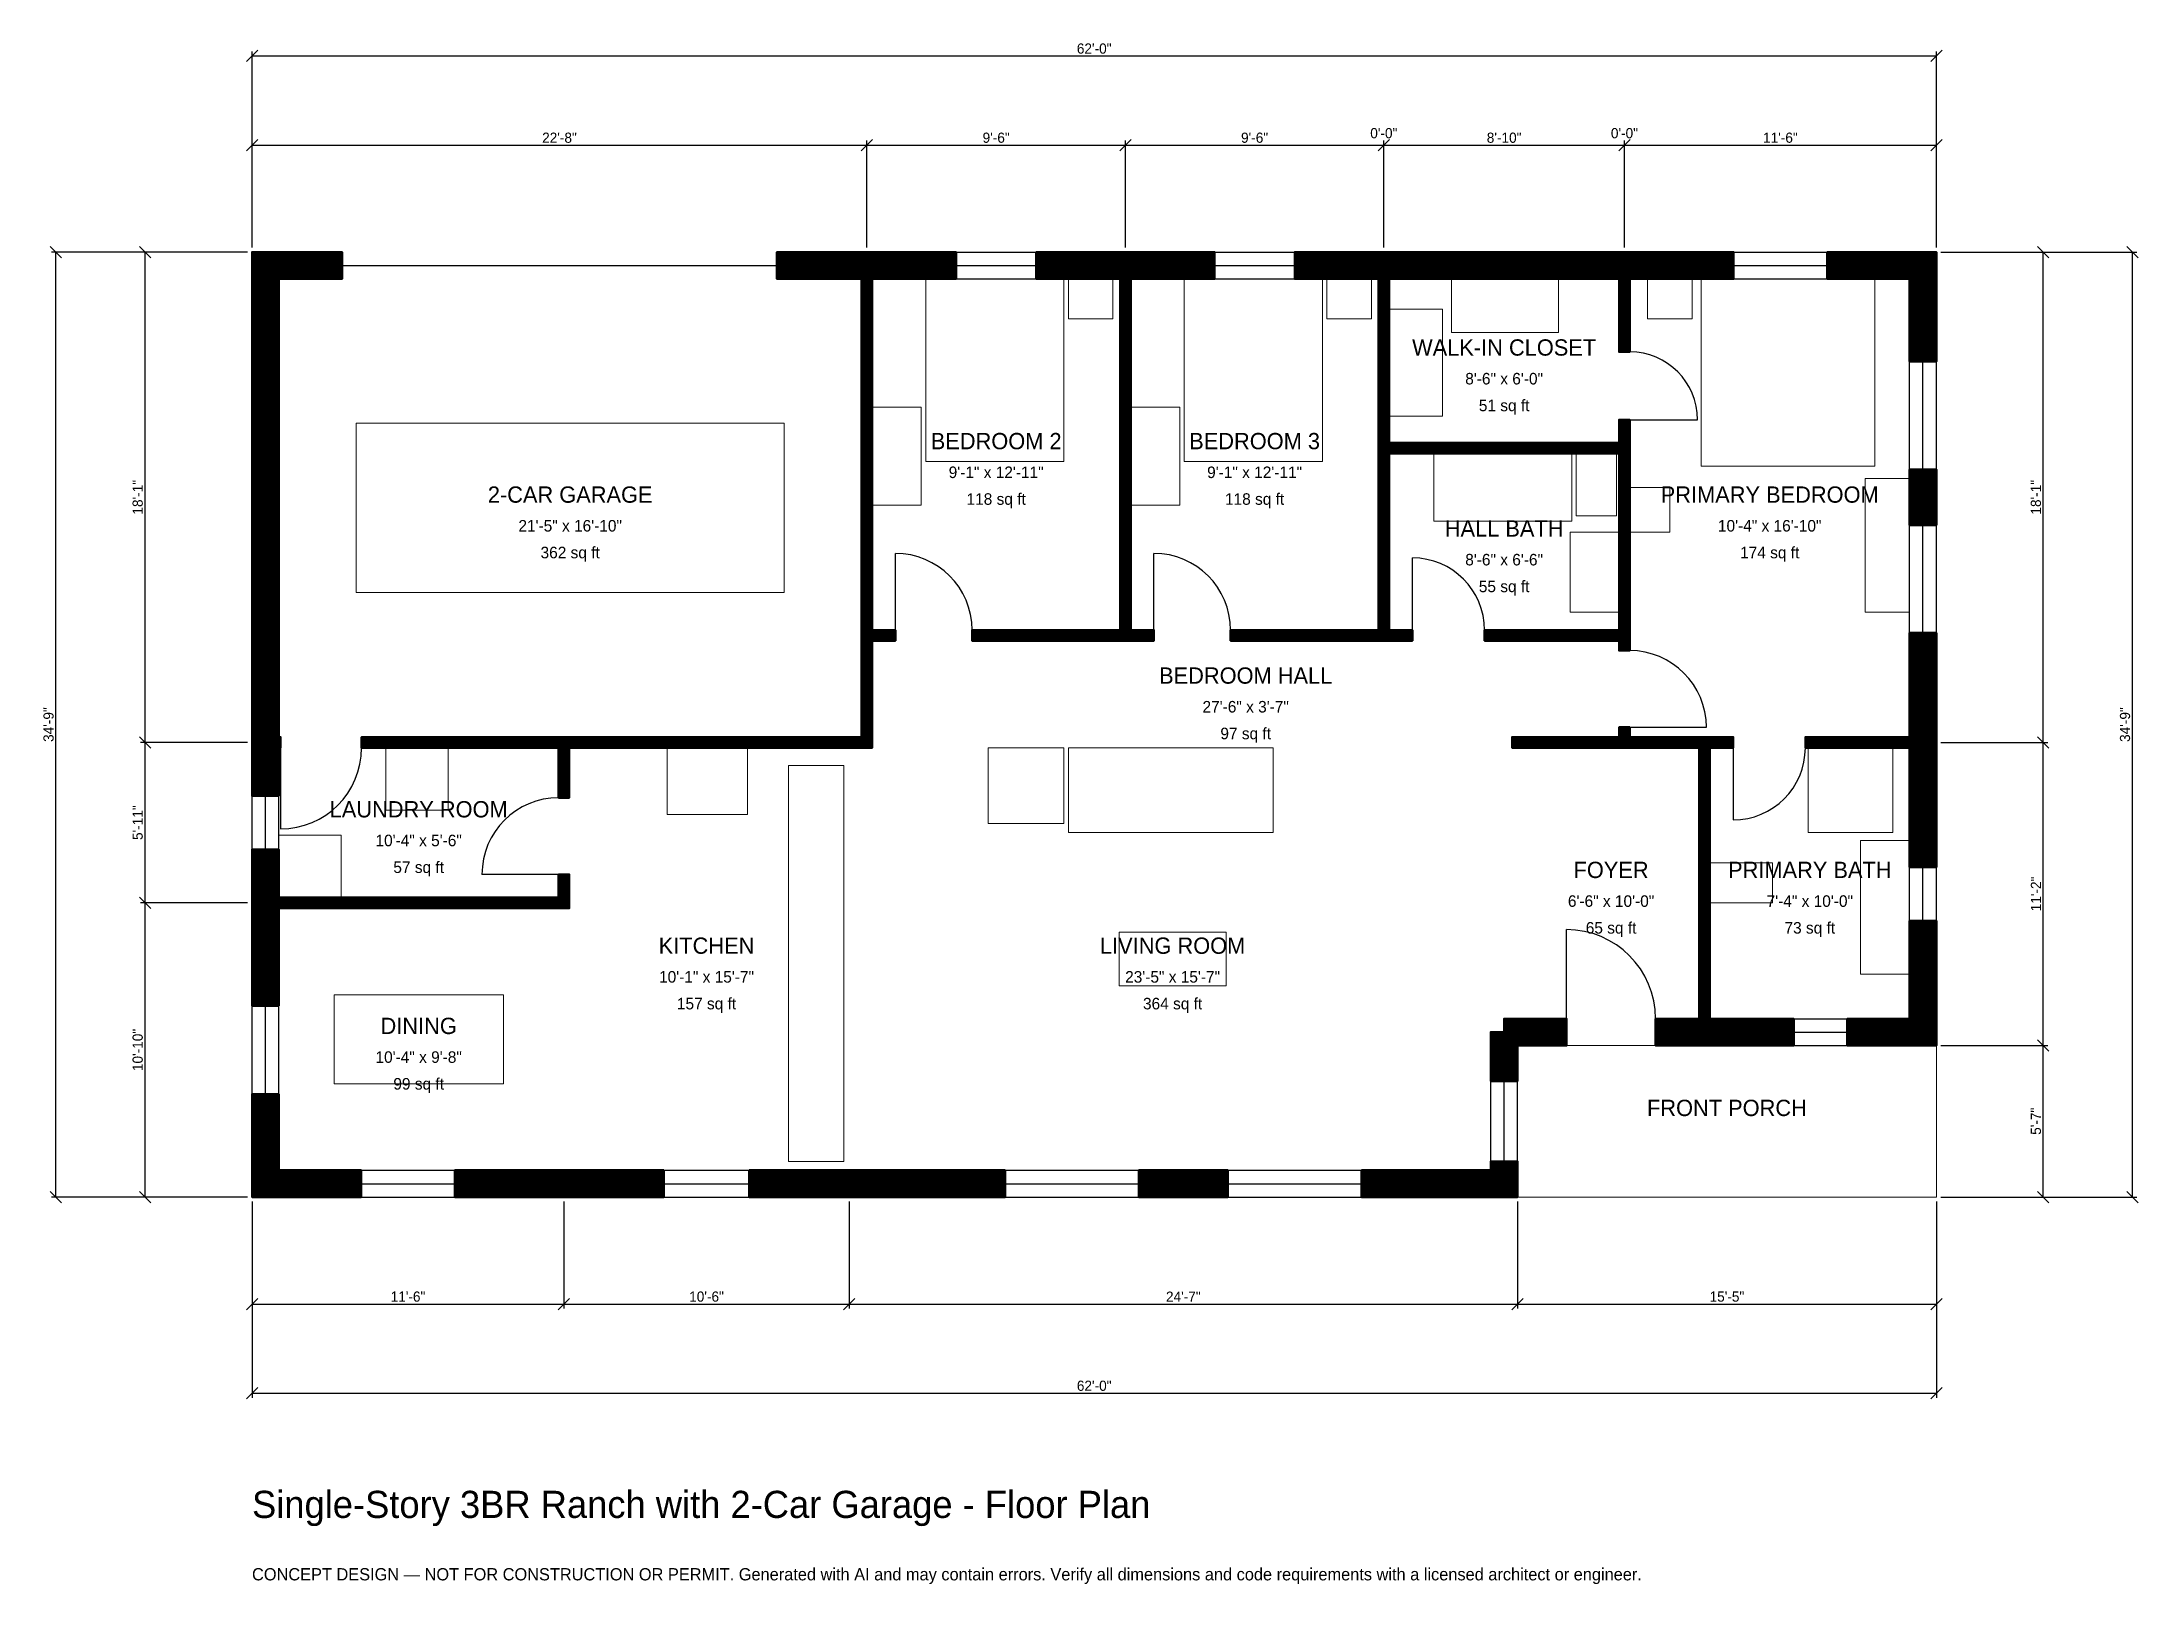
# Model space of a CAD drawing. Header units: inches. Extents: x -93 to 833, y -171 to 510.
import ezdxf
from ezdxf.enums import TextEntityAlignment as Align

# ---------------------------------------------------------------- set-up
doc = ezdxf.new("R2010")
doc.units = ezdxf.units.IN
doc.header["$MEASUREMENT"] = 0
doc.linetypes.add('DASHED', pattern=[0.6, 0.5, -0.1])
for name, color, linetype, lineweight in [('A-ANNO-DIMS', 1, 'Continuous', 13), ('A-ANNO-TEXT', 7, 'Continuous', 18), ('A-AREA-IDEN', 7, 'Continuous', 18), ('A-DOOR', 2, 'Continuous', 25), ('A-FLOR-FIXT', 9, 'Continuous', 13), ('A-FURN', 9, 'Continuous', 13), ('A-GLAZ', 4, 'Continuous', 25), ('A-SITE-PAVE', 8, 'Continuous', 13), ('A-WALL', 7, 'Continuous', 50), ('A-WALL-PATT', 8, 'Continuous', 13)]:
    doc.layers.add(name, color=color, linetype=linetype, lineweight=lineweight)
doc.dimstyles.new('PLAN', dxfattribs={"dimtxt": 4.5, "dimasz": 3, "dimexe": 2, "dimexo": 2, "dimgap": 1, "dimtad": 1, "dimdec": 0, "dimlunit": 4, "dimtsz": 2.5, "dimcen": 2.5, "dimclrd": 1, "dimclre": 1, "dimazin": 3, "dimtfac": 1, "dimtmove": 0, "dimatfit": 3})

msp = doc.modelspace()

# ---------------------------------------------------------------- hatches: boundary and pattern name
at = {"layer": 'A-WALL-PATT'}
h = msp.add_hatch(dxfattribs=at)
h.set_pattern_fill('ANSI31', color=8, scale=0.8)
h.paths.add_polyline_path([(89.5669, 0), (89.5669, 11.811), (131.8898, 11.811), (143.7008, 11.811), (181.8898, 11.811), (181.8898, 0), (143.7008, 0), (131.8898, 0), (89.5669, 0)])
h.paths.add_polyline_path([(11.811, 0), (11.811, 0), (0, 0), (0, 0), (0, 0), (0, 0), (0, 11.811), (0, 11.811), (0, 45.4724), (11.811, 45.4724), (11.811, 11.811), (48.2283, 11.811), (48.2283, 0), (11.811, 0)])
h.paths.add_polyline_path([(0, 124.0157), (0, 127.5591), (0, 127.5591), (0, 132.2835), (0, 132.2835), (0, 135.8268), (0, 153.5433), (11.811, 153.5433), (11.811, 135.8268), (11.811, 132.2835), (135.4331, 132.2835), (135.4331, 142.5197), (140.1575, 142.5197), (140.1575, 132.2835), (140.1575, 127.5591), (135.4331, 127.5591), (11.811, 127.5591), (11.811, 124.0157), (11.811, 84.4488), (0, 84.4488), (0, 124.0157)])
h.paths.add_polyline_path([(0, 194.8819), (0, 198.4252), (0, 198.4252), (0, 203.1496), (0, 203.1496), (0, 206.6929), (0, 405.5118), (0, 405.5118), (0, 417.3228), (0, 417.3228), (0, 417.3229), (0, 417.3229), (11.811, 417.3229), (11.811, 417.3228), (39.7638, 417.3228), (39.7638, 405.5118), (11.811, 405.5118), (11.811, 206.6929), (11.811, 203.1496), (12.5984, 203.1496), (12.5984, 198.4252), (11.811, 198.4252), (11.811, 194.8819), (11.811, 177.1654), (0, 177.1654), (0, 194.8819)])
h.paths.add_polyline_path([(265.748, 417.3228), (269.2913, 417.3228), (269.2913, 417.3229), (274.0157, 417.3229), (274.0157, 417.3228), (277.5591, 417.3228), (311.0236, 417.3228), (311.0236, 405.5118), (277.5591, 405.5118), (274.0157, 405.5118), (274.0157, 250.3937), (284.252, 250.3937), (284.252, 245.6693), (274.0157, 245.6693), (274.0157, 203.1496), (274.0157, 198.4252), (269.2913, 198.4252), (266.1417, 198.4252), (261.4173, 198.4252), (140.1575, 198.4252), (140.1575, 176.378), (135.4331, 176.378), (135.4331, 198.4252), (48.4252, 198.4252), (48.4252, 203.1496), (135.4331, 203.1496), (140.1575, 203.1496), (261.4173, 203.1496), (266.1417, 203.1496), (269.2913, 203.1496), (269.2913, 245.6693), (269.2913, 250.3937), (269.2913, 405.5118), (265.748, 405.5118), (231.8898, 405.5118), (231.8898, 417.3228), (265.748, 417.3228)])
h.paths.add_polyline_path([(379.9213, 417.3228), (383.4646, 417.3228), (383.4646, 417.3229), (388.189, 417.3229), (388.189, 417.3228), (391.7323, 417.3228), (425.1968, 417.3228), (425.1968, 405.5118), (391.7323, 405.5118), (388.189, 405.5118), (388.189, 250.3937), (398.4252, 250.3937), (398.4252, 245.6693), (388.189, 245.6693), (383.4646, 245.6693), (318.1102, 245.6693), (318.1102, 250.3937), (383.4646, 250.3937), (383.4646, 405.5118), (379.9213, 405.5118), (346.4567, 405.5118), (346.4567, 417.3228), (379.9213, 417.3228)])
h.paths.add_polyline_path([(494.0945, 417.3228), (494.0945, 417.3228), (497.6378, 417.3228), (497.6378, 417.3229), (502.3622, 417.3229), (502.3622, 417.3228), (603.937, 417.3228), (603.937, 417.3229), (608.6614, 417.3229), (608.6614, 417.3228), (612.2047, 417.3228), (612.2047, 417.3228), (654.5276, 417.3228), (654.5276, 405.5118), (608.6614, 405.5118), (608.6614, 373.2283), (603.937, 373.2283), (603.937, 405.5118), (600.3937, 405.5118), (600.3937, 405.5118), (505.9055, 405.5118), (505.9055, 405.5118), (502.3622, 405.5118), (502.3622, 333.0709), (603.937, 333.0709), (603.937, 343.3071), (608.6614, 343.3071), (608.6614, 333.0709), (608.6614, 328.3465), (608.6614, 250.3937), (608.6614, 250.3937), (608.6614, 241.3386), (603.937, 241.3386), (603.937, 245.6693), (603.937, 245.6693), (544.4882, 245.6693), (544.4882, 250.3937), (603.937, 250.3937), (603.937, 328.3465), (502.3622, 328.3465), (502.3622, 250.3937), (512.5984, 250.3937), (512.5984, 245.6693), (502.3622, 245.6693), (497.6378, 245.6693), (497.6378, 245.6693), (432.2835, 245.6693), (432.2835, 250.3937), (497.6378, 250.3937), (497.6378, 250.3937), (497.6378, 328.3465), (497.6378, 328.3465), (497.6378, 333.0709), (497.6378, 333.0709), (497.6378, 405.5118), (460.6299, 405.5118), (460.6299, 417.3228), (494.0945, 417.3228)])
h.paths.add_polyline_path([(732.2835, 417.3228), (732.2835, 417.3229), (744.0945, 417.3229), (744.0945, 417.3228), (744.0945, 417.3228), (744.0945, 405.5118), (744.0945, 405.5118), (744.0945, 368.9633), (732.2835, 368.9633), (732.2835, 405.5118), (695.8661, 405.5118), (695.8661, 417.3228), (732.2835, 417.3228)])
h.paths.add_polyline_path([(744.0945, 296.7848), (732.2835, 296.7848), (732.2835, 321.3255), (744.0945, 321.3255), (744.0945, 296.7848)])
h.paths.add_polyline_path([(744.0945, 206.6929), (744.0945, 206.6929), (744.0945, 203.1496), (744.0945, 203.1496), (744.0945, 198.4252), (744.0945, 198.4252), (744.0945, 145.6693), (732.2835, 145.6693), (732.2835, 194.8819), (732.2835, 194.8819), (732.2835, 198.4252), (686.2205, 198.4252), (686.2205, 203.1496), (732.2835, 203.1496), (732.2835, 249.147), (744.0945, 249.147), (744.0945, 206.6929)])
h.paths.add_polyline_path([(744.0945, 78.7402), (744.0945, 78.7402), (744.0945, 66.9291), (744.0945, 66.9291), (744.0945, 66.9291), (732.2835, 66.9291), (732.2835, 66.9291), (704.7244, 66.9291), (704.7244, 78.7402), (732.2835, 78.7402), (732.2835, 122.0472), (744.0945, 122.0472), (744.0945, 78.7402)])
h.paths.add_polyline_path([(647.6378, 66.9291), (644.0945, 66.9291), (644.0945, 66.9291), (639.3701, 66.9291), (639.3701, 66.9291), (635.8268, 66.9291), (620.0787, 66.9291), (620.0787, 78.7402), (635.8268, 78.7402), (639.3701, 78.7402), (639.3701, 198.4252), (608.6614, 198.4252), (603.937, 198.4252), (556.6929, 198.4252), (556.6929, 203.1496), (603.937, 203.1496), (603.937, 207.4803), (608.6614, 207.4803), (608.6614, 203.1496), (639.3701, 203.1496), (644.0945, 203.1496), (654.3307, 203.1496), (654.3307, 198.4252), (644.0945, 198.4252), (644.0945, 78.7402), (647.6378, 78.7402), (681.1024, 78.7402), (681.1024, 66.9291), (647.6378, 66.9291)])
h.paths.add_polyline_path([(559.0551, 66.9291), (559.0551, 51.1811), (547.2441, 51.1811), (547.2441, 72.8346), (553.1496, 72.8346), (553.1496, 78.7402), (580.7087, 78.7402), (580.7087, 66.9291), (559.0551, 66.9291)])
h.paths.add_polyline_path([(559.0551, 11.811), (559.0552, 11.811), (559.0552, 0), (559.0551, 0), (559.0551, 0), (547.2441, 0), (547.2441, 0), (490.1575, 0), (490.1575, 11.811), (547.2441, 11.811), (547.2441, 15.748), (559.0551, 15.748), (559.0551, 11.811)])
h.paths.add_polyline_path([(391.7323, 0), (391.7323, 11.811), (431.1024, 11.811), (431.1024, 0), (391.7323, 0)])
h.paths.add_polyline_path([(269.685, 0), (257.874, 0), (219.685, 0), (219.685, 11.811), (257.874, 11.811), (269.685, 11.811), (332.6772, 11.811), (332.6772, 0), (269.685, 0)])

# ---------------------------------------------------------------- linework, layer by layer
at = {"layer": 'A-DOOR', "linetype": 'DASHED'}
msp.add_line((39.7638, 411.4173), (231.8898, 411.4173), dxfattribs=at)
at = {"layer": 'A-DOOR'}
for p, q in [((608.6614, 343.3071), (638.5827, 343.3071)), ((284.252, 250.3937), (284.252, 284.252)), ((398.4252, 250.3937), (398.4252, 284.252)), ((512.5984, 250.3937), (512.5984, 282.2835)), ((608.6614, 207.4803), (642.5197, 207.4803)), ((12.5984, 198.4252), (12.5984, 162.5984)), ((654.3307, 198.4252), (654.3307, 166.5354)), ((135.4331, 142.5197), (101.5748, 142.5197)), ((580.7087, 78.7402), (580.7087, 118.1102))]:
    msp.add_line(p, q, dxfattribs=at)
for centre, radius, start, end in [((608.6614, 343.3071), 29.9213, 0, 90), ((284.252, 250.3937), 33.8583, 0, 90), ((398.4252, 250.3937), 33.8583, 0, 90), ((512.5984, 250.3937), 31.8898, 0, 90), ((608.6614, 207.4803), 33.8583, 0, 90), ((12.5984, 198.4252), 35.8268, 270, 360), ((654.3307, 198.4252), 31.8898, 270, 360), ((135.4331, 142.5197), 33.8583, 90, 180), ((580.7087, 78.7402), 39.3701, 0, 90)]:
    msp.add_arc(centre, radius, start, end, dxfattribs=at)
at = {"layer": 'A-FLOR-FIXT'}
for points in [[(522.0472, 298.4252), (583.0709, 298.4252), (583.0709, 328.3465), (522.0472, 328.3465)], [(585.0394, 300.7874), (602.7559, 300.7874), (602.7559, 328.3465), (585.0394, 328.3465)], [(582.2835, 258.2677), (603.937, 258.2677), (603.937, 293.7008), (582.2835, 293.7008)], [(687.4016, 161.0236), (724.8031, 161.0236), (724.8031, 198.4252), (687.4016, 198.4252)], [(237.0079, 15.748), (261.4173, 15.748), (261.4173, 190.5512), (237.0079, 190.5512)], [(710.6299, 98.4252), (732.2835, 98.4252), (732.2835, 157.4803), (710.6299, 157.4803)], [(644.0945, 129.9213), (671.6535, 129.9213), (671.6535, 147.6378), (644.0945, 147.6378)]]:
    msp.add_lwpolyline(points, close=True, dxfattribs=at)
at = {"layer": 'A-FURN'}
for points in [[(297.6378, 324.8031), (358.6614, 324.8031), (358.6614, 405.5118), (297.6378, 405.5118)], [(360.6299, 387.7953), (380.315, 387.7953), (380.315, 405.5118), (360.6299, 405.5118)], [(411.811, 324.8031), (472.8346, 324.8031), (472.8346, 405.5118), (411.811, 405.5118)], [(474.8031, 387.7953), (494.4882, 387.7953), (494.4882, 405.5118), (474.8031, 405.5118)], [(529.9213, 381.8898), (577.1654, 381.8898), (577.1654, 405.5118), (529.9213, 405.5118)], [(616.5354, 387.7953), (636.2205, 387.7953), (636.2205, 405.5118), (616.5354, 405.5118)], [(640.1575, 322.8346), (716.9291, 322.8346), (716.9291, 405.5118), (640.1575, 405.5118)], [(502.3622, 344.8819), (525.9843, 344.8819), (525.9843, 392.126), (502.3622, 392.126)], [(274.0157, 305.5118), (295.6693, 305.5118), (295.6693, 348.8189), (274.0157, 348.8189)], [(388.189, 305.5118), (409.8425, 305.5118), (409.8425, 348.8189), (388.189, 348.8189)], [(46.063, 266.9291), (235.0394, 266.9291), (235.0394, 341.7323), (46.063, 341.7323)], [(712.5984, 258.2677), (732.2835, 258.2677), (732.2835, 317.3228), (712.5984, 317.3228)], [(608.6614, 293.7008), (626.378, 293.7008), (626.378, 313.3858), (608.6614, 313.3858)], [(59.0551, 170.8661), (86.6142, 170.8661), (86.6142, 198.4252), (59.0551, 198.4252)], [(183.4646, 168.8976), (218.8976, 168.8976), (218.8976, 198.4252), (183.4646, 198.4252)], [(325.1969, 164.9606), (358.6614, 164.9606), (358.6614, 198.4252), (325.1969, 198.4252)], [(360.6299, 161.0236), (451.1811, 161.0236), (451.1811, 198.4252), (360.6299, 198.4252)], [(11.811, 132.2835), (39.3701, 132.2835), (39.3701, 159.8425), (11.811, 159.8425)], [(383.0709, 93.3071), (430.315, 93.3071), (430.315, 116.9291), (383.0709, 116.9291)], [(36.2205, 50), (111.0236, 50), (111.0236, 89.3701), (36.2205, 89.3701)]]:
    msp.add_lwpolyline(points, close=True, dxfattribs=at)
at = {"layer": 'A-GLAZ'}
for p, q in [((311.0236, 417.3228), (346.4567, 417.3228)), ((425.1968, 417.3228), (460.6299, 417.3228)), ((654.5276, 417.3228), (695.8661, 417.3228)), ((311.0236, 411.4173), (346.4567, 411.4173)), ((425.1968, 411.4173), (460.6299, 411.4173)), ((654.5276, 411.4173), (695.8661, 411.4173)), ((311.0236, 405.5118), (346.4567, 405.5118)), ((425.1968, 405.5118), (460.6299, 405.5118)), ((654.5276, 405.5118), (695.8661, 405.5118)), ((732.2835, 321.3255), (732.2835, 368.9633)), ((738.189, 321.3255), (738.189, 368.9633)), ((744.0945, 321.3255), (744.0945, 368.9633)), ((732.2835, 249.147), (732.2835, 296.7848)), ((738.189, 249.147), (738.189, 296.7848)), ((744.0945, 249.147), (744.0945, 296.7848)), ((0, 153.5433), (0, 177.1654)), ((5.9055, 153.5433), (5.9055, 177.1654)), ((11.811, 153.5433), (11.811, 177.1654)), ((732.2835, 122.0472), (732.2835, 145.6693)), ((738.189, 122.0472), (738.189, 145.6693)), ((744.0945, 122.0472), (744.0945, 145.6693)), ((0, 45.4724), (0, 84.4488)), ((5.9055, 45.4724), (5.9055, 84.4488)), ((11.811, 45.4724), (11.811, 84.4488)), ((681.1024, 78.7402), (704.7244, 78.7402)), ((681.1024, 72.8346), (704.7244, 72.8346)), ((681.1024, 66.9291), (704.7244, 66.9291)), ((547.2441, 15.748), (547.2441, 51.1811)), ((553.1496, 15.748), (553.1496, 51.1811)), ((559.0551, 15.748), (559.0551, 51.1811)), ((48.2283, 11.811), (89.5669, 11.811)), ((181.8898, 11.811), (219.685, 11.811)), ((332.6772, 11.811), (391.7323, 11.811)), ((431.1024, 11.811), (490.1575, 11.811)), ((48.2283, 5.9055), (89.5669, 5.9055)), ((48.2283, 0), (89.5669, 0)), ((181.8898, 5.9055), (219.685, 5.9055)), ((181.8898, 0), (219.685, 0)), ((332.6772, 5.9055), (391.7323, 5.9055)), ((332.6772, 0), (391.7323, 0)), ((431.1024, 5.9055), (490.1575, 5.9055)), ((431.1024, 0), (490.1575, 0))]:
    msp.add_line(p, q, dxfattribs=at)
at = {"layer": 'A-SITE-PAVE', "linetype": 'DASHED'}
msp.add_lwpolyline([(559.0551, 0), (744.0945, 0), (744.0945, 66.9291), (559.0551, 66.9291)], close=True, dxfattribs=at)
at = {"layer": 'A-WALL'}
for points in [[(0, 194.8819), (0, 198.4252), (0, 198.4252), (0, 203.1496), (0, 203.1496), (0, 206.6929), (0, 405.5118), (0, 405.5118), (0, 417.3228), (0, 417.3228), (0, 417.3229), (0, 417.3229), (11.811, 417.3229), (11.811, 417.3228), (39.7638, 417.3228), (39.7638, 405.5118), (11.811, 405.5118), (11.811, 206.6929), (11.811, 203.1496), (12.5984, 203.1496), (12.5984, 198.4252), (11.811, 198.4252), (11.811, 194.8819), (11.811, 177.1654), (0, 177.1654), (0, 194.8819)], [(265.748, 417.3228), (269.2913, 417.3228), (269.2913, 417.3229), (274.0157, 417.3229), (274.0157, 417.3228), (277.5591, 417.3228), (311.0236, 417.3228), (311.0236, 405.5118), (277.5591, 405.5118), (274.0157, 405.5118), (274.0157, 250.3937), (284.252, 250.3937), (284.252, 245.6693), (274.0157, 245.6693), (274.0157, 203.1496), (274.0157, 198.4252), (269.2913, 198.4252), (266.1417, 198.4252), (261.4173, 198.4252), (140.1575, 198.4252), (140.1575, 176.378), (135.4331, 176.378), (135.4331, 198.4252), (48.4252, 198.4252), (48.4252, 203.1496), (135.4331, 203.1496), (140.1575, 203.1496), (261.4173, 203.1496), (266.1417, 203.1496), (269.2913, 203.1496), (269.2913, 245.6693), (269.2913, 250.3937), (269.2913, 405.5118), (265.748, 405.5118), (231.8898, 405.5118), (231.8898, 417.3228), (265.748, 417.3228)], [(379.9213, 417.3228), (383.4646, 417.3228), (383.4646, 417.3229), (388.189, 417.3229), (388.189, 417.3228), (391.7323, 417.3228), (425.1968, 417.3228), (425.1968, 405.5118), (391.7323, 405.5118), (388.189, 405.5118), (388.189, 250.3937), (398.4252, 250.3937), (398.4252, 245.6693), (388.189, 245.6693), (383.4646, 245.6693), (318.1102, 245.6693), (318.1102, 250.3937), (383.4646, 250.3937), (383.4646, 405.5118), (379.9213, 405.5118), (346.4567, 405.5118), (346.4567, 417.3228), (379.9213, 417.3228)], [(494.0945, 417.3228), (494.0945, 417.3228), (497.6378, 417.3228), (497.6378, 417.3229), (502.3622, 417.3229), (502.3622, 417.3228), (603.937, 417.3228), (603.937, 417.3229), (608.6614, 417.3229), (608.6614, 417.3228), (612.2047, 417.3228), (612.2047, 417.3228), (654.5276, 417.3228), (654.5276, 405.5118), (608.6614, 405.5118), (608.6614, 373.2283), (603.937, 373.2283), (603.937, 405.5118), (600.3937, 405.5118), (600.3937, 405.5118), (505.9055, 405.5118), (505.9055, 405.5118), (502.3622, 405.5118), (502.3622, 333.0709), (603.937, 333.0709), (603.937, 343.3071), (608.6614, 343.3071), (608.6614, 333.0709), (608.6614, 328.3465), (608.6614, 250.3937), (608.6614, 250.3937), (608.6614, 241.3386), (603.937, 241.3386), (603.937, 245.6693), (603.937, 245.6693), (544.4882, 245.6693), (544.4882, 250.3937), (603.937, 250.3937), (603.937, 328.3465), (502.3622, 328.3465), (502.3622, 250.3937), (512.5984, 250.3937), (512.5984, 245.6693), (502.3622, 245.6693), (497.6378, 245.6693), (497.6378, 245.6693), (432.2835, 245.6693), (432.2835, 250.3937), (497.6378, 250.3937), (497.6378, 250.3937), (497.6378, 328.3465), (497.6378, 328.3465), (497.6378, 333.0709), (497.6378, 333.0709), (497.6378, 405.5118), (460.6299, 405.5118), (460.6299, 417.3228), (494.0945, 417.3228)], [(732.2835, 417.3228), (732.2835, 417.3229), (744.0945, 417.3229), (744.0945, 417.3228), (744.0945, 417.3228), (744.0945, 405.5118), (744.0945, 405.5118), (744.0945, 368.9633), (732.2835, 368.9633), (732.2835, 405.5118), (695.8661, 405.5118), (695.8661, 417.3228), (732.2835, 417.3228)], [(744.0945, 296.7848), (732.2835, 296.7848), (732.2835, 321.3255), (744.0945, 321.3255), (744.0945, 296.7848)], [(744.0945, 206.6929), (744.0945, 206.6929), (744.0945, 203.1496), (744.0945, 203.1496), (744.0945, 198.4252), (744.0945, 198.4252), (744.0945, 145.6693), (732.2835, 145.6693), (732.2835, 194.8819), (732.2835, 194.8819), (732.2835, 198.4252), (686.2205, 198.4252), (686.2205, 203.1496), (732.2835, 203.1496), (732.2835, 249.147), (744.0945, 249.147), (744.0945, 206.6929)], [(647.6378, 66.9291), (644.0945, 66.9291), (644.0945, 66.9291), (639.3701, 66.9291), (639.3701, 66.9291), (635.8268, 66.9291), (620.0787, 66.9291), (620.0787, 78.7402), (635.8268, 78.7402), (639.3701, 78.7402), (639.3701, 198.4252), (608.6614, 198.4252), (603.937, 198.4252), (556.6929, 198.4252), (556.6929, 203.1496), (603.937, 203.1496), (603.937, 207.4803), (608.6614, 207.4803), (608.6614, 203.1496), (639.3701, 203.1496), (644.0945, 203.1496), (654.3307, 203.1496), (654.3307, 198.4252), (644.0945, 198.4252), (644.0945, 78.7402), (647.6378, 78.7402), (681.1024, 78.7402), (681.1024, 66.9291), (647.6378, 66.9291)], [(0, 124.0157), (0, 127.5591), (0, 127.5591), (0, 132.2835), (0, 132.2835), (0, 135.8268), (0, 153.5433), (11.811, 153.5433), (11.811, 135.8268), (11.811, 132.2835), (135.4331, 132.2835), (135.4331, 142.5197), (140.1575, 142.5197), (140.1575, 132.2835), (140.1575, 127.5591), (135.4331, 127.5591), (11.811, 127.5591), (11.811, 124.0157), (11.811, 84.4488), (0, 84.4488), (0, 124.0157)], [(744.0945, 78.7402), (744.0945, 78.7402), (744.0945, 66.9291), (744.0945, 66.9291), (744.0945, 66.9291), (732.2835, 66.9291), (732.2835, 66.9291), (704.7244, 66.9291), (704.7244, 78.7402), (732.2835, 78.7402), (732.2835, 122.0472), (744.0945, 122.0472), (744.0945, 78.7402)], [(559.0551, 66.9291), (559.0551, 51.1811), (547.2441, 51.1811), (547.2441, 72.8346), (553.1496, 72.8346), (553.1496, 78.7402), (580.7087, 78.7402), (580.7087, 66.9291), (559.0551, 66.9291)], [(11.811, 0), (11.811, 0), (0, 0), (0, 0), (0, 0), (0, 0), (0, 11.811), (0, 11.811), (0, 45.4724), (11.811, 45.4724), (11.811, 11.811), (48.2283, 11.811), (48.2283, 0), (11.811, 0)], [(89.5669, 0), (89.5669, 11.811), (131.8898, 11.811), (143.7008, 11.811), (181.8898, 11.811), (181.8898, 0), (143.7008, 0), (131.8898, 0), (89.5669, 0)], [(269.685, 0), (257.874, 0), (219.685, 0), (219.685, 11.811), (257.874, 11.811), (269.685, 11.811), (332.6772, 11.811), (332.6772, 0), (269.685, 0)], [(391.7323, 0), (391.7323, 11.811), (431.1024, 11.811), (431.1024, 0), (391.7323, 0)], [(559.0551, 11.811), (559.0552, 11.811), (559.0552, 0), (559.0551, 0), (559.0551, 0), (547.2441, 0), (547.2441, 0), (490.1575, 0), (490.1575, 11.811), (547.2441, 11.811), (547.2441, 15.748), (559.0551, 15.748), (559.0551, 11.811)]]:
    msp.add_lwpolyline(points, close=True, dxfattribs=at)

# ---------------------------------------------------------------- texts
at = {"layer": 'A-ANNO-TEXT'}
for s, height, p in [('Single-Story 3BR Ranch with 2-Car Garage - Floor Plan', 12, (0, -141.7323)), ('CONCEPT DESIGN — NOT FOR CONSTRUCTION OR PERMIT. Generated with AI and may contain errors. Verify all dimensions and code requirements with a licensed architect or engineer.', 5.4, (0, -169.2913))]:
    msp.add_text(s, height=height, dxfattribs=at).set_placement(p)
at = {"layer": 'A-AREA-IDEN'}
for s, height, p in [('WALK-IN CLOSET', 7.2, (553.1496, 375.1969)), ('8\'-6" x 6\'-0"', 5.1, (553.1496, 361.4173)), ('51 sq ft', 5.1, (553.1496, 349.6063)), ('BEDROOM 2', 7.2, (328.7402, 333.8583)), ('BEDROOM 3', 7.2, (442.9134, 333.8583)), ('9\'-1" x 12\'-11"', 5.1, (328.7402, 320.0787)), ('9\'-1" x 12\'-11"', 5.1, (442.9134, 320.0787)), ('2-CAR GARAGE', 7.2, (140.5512, 310.2362)), ('118 sq ft', 5.1, (328.7402, 308.2677)), ('118 sq ft', 5.1, (442.9134, 308.2677)), ('PRIMARY BEDROOM', 7.2, (670.4724, 310.2362)), ('21\'-5" x 16\'-10"', 5.1, (140.5512, 296.4567)), ('HALL BATH', 7.2, (553.1496, 295.2756)), ('10\'-4" x 16\'-10"', 5.1, (670.4724, 296.4567)), ('362 sq ft', 5.1, (140.5512, 284.6457)), ('174 sq ft', 5.1, (670.4724, 284.6457)), ('8\'-6" x 6\'-6"', 5.1, (553.1496, 281.4961)), ('55 sq ft', 5.1, (553.1496, 269.685)), ('BEDROOM HALL', 7.2, (438.9764, 230.315)), ('27\'-6" x 3\'-7"', 5.1, (438.9764, 216.5354)), ('97 sq ft', 5.1, (438.9764, 204.7244)), ('LAUNDRY ROOM', 7.2, (73.622, 171.2598)), ('10\'-4" x 5\'-6"', 5.1, (73.622, 157.4803)), ('57 sq ft', 5.1, (73.622, 145.6693)), ('FOYER', 7.2, (600.3937, 144.4882)), ('PRIMARY BATH', 7.2, (688.189, 144.4882)), ('6\'-6" x 10\'-0"', 5.1, (600.3937, 130.7087)), ('7\'-4" x 10\'-0"', 5.1, (688.189, 130.7087)), ('65 sq ft', 5.1, (600.3937, 118.8976)), ('73 sq ft', 5.1, (688.189, 118.8976)), ('KITCHEN', 7.2, (200.7874, 111.0236)), ('LIVING ROOM', 7.2, (406.6929, 111.0236)), ('10\'-1" x 15\'-7"', 5.1, (200.7874, 97.2441)), ('23\'-5" x 15\'-7"', 5.1, (406.6929, 97.2441)), ('157 sq ft', 5.1, (200.7874, 85.4331)), ('364 sq ft', 5.1, (406.6929, 85.4331)), ('DINING', 7.2, (73.622, 75.5906)), ('10\'-4" x 9\'-8"', 5.1, (73.622, 61.811)), ('99 sq ft', 5.1, (73.622, 50)), ('FRONT PORCH', 7.2, (651.5748, 39.3701))]:
    msp.add_text(s, height=height, dxfattribs=at).set_placement(p, align=Align.MIDDLE_CENTER)

# ---------------------------------------------------------------- dimensions: what is measured, and where the dimension line sits
at = {"layer": 'A-ANNO-DIMS'}
for base, p1, p2, text in [((0, 503.937), (0, 417.3228), (744.0945, 417.3228), '62\'-0"'), ((500, 464.5669), (500, 417.3228), (500, 417.3228), '0\'-0"'), ((606.2992, 464.5669), (606.2992, 417.3228), (606.2992, 417.3228), '0\'-0"'), ((0, 464.5669), (0, 417.3228), (271.6535, 417.3228), '22\'-8"'), ((271.6535, 464.5669), (271.6535, 417.3228), (385.8268, 417.3228), '9\'-6"'), ((385.8268, 464.5669), (385.8268, 417.3228), (500, 417.3228), '9\'-6"'), ((500, 464.5669), (500, 417.3228), (606.2992, 417.3228), '8\'-10"'), ((606.2992, 464.5669), (606.2992, 417.3228), (744.0945, 417.3228), '11\'-6"'), ((0, -47.2441), (0, 0), (137.7953, 0), '11\'-6"'), ((0, -86.6142), (0, 0), (744.0945, 0), '62\'-0"'), ((137.7953, -47.2441), (137.7953, 0), (263.7795, 0), '10\'-6"'), ((263.7795, -47.2441), (263.7795, 0), (559.0551, 0), '24\'-7"'), ((559.0551, -47.2441), (559.0551, 0), (744.0945, 0), '15\'-5"')]:
    msp.add_linear_dim(base=base, p1=p1, p2=p2, text=text, dimstyle='PLAN', dxfattribs=at).render()
for base, p1, p2, text in [((-86.6142, 0), (0, 0), (0, 417.3228), '34\'-9"'), ((-47.2441, 200.7874), (0, 200.7874), (0, 417.3228), '18\'-1"'), ((791.3386, 200.7874), (744.0945, 200.7874), (744.0945, 417.3228), '18\'-1"'), ((830.7087, 0), (744.0945, 0), (744.0945, 417.3228), '34\'-9"'), ((-47.2441, 129.9213), (0, 129.9213), (0, 200.7874), '5\'-11"'), ((791.3386, 66.9291), (744.0945, 66.9291), (744.0945, 200.7874), '11\'-2"'), ((-47.2441, 0), (0, 0), (0, 129.9213), '10\'-10"'), ((791.3386, 0), (744.0945, 0), (744.0945, 66.9291), '5\'-7"')]:
    msp.add_linear_dim(base=base, p1=p1, p2=p2, angle=90, text=text, dimstyle='PLAN', dxfattribs=at).render()

doc.saveas('drawing.dxf')
